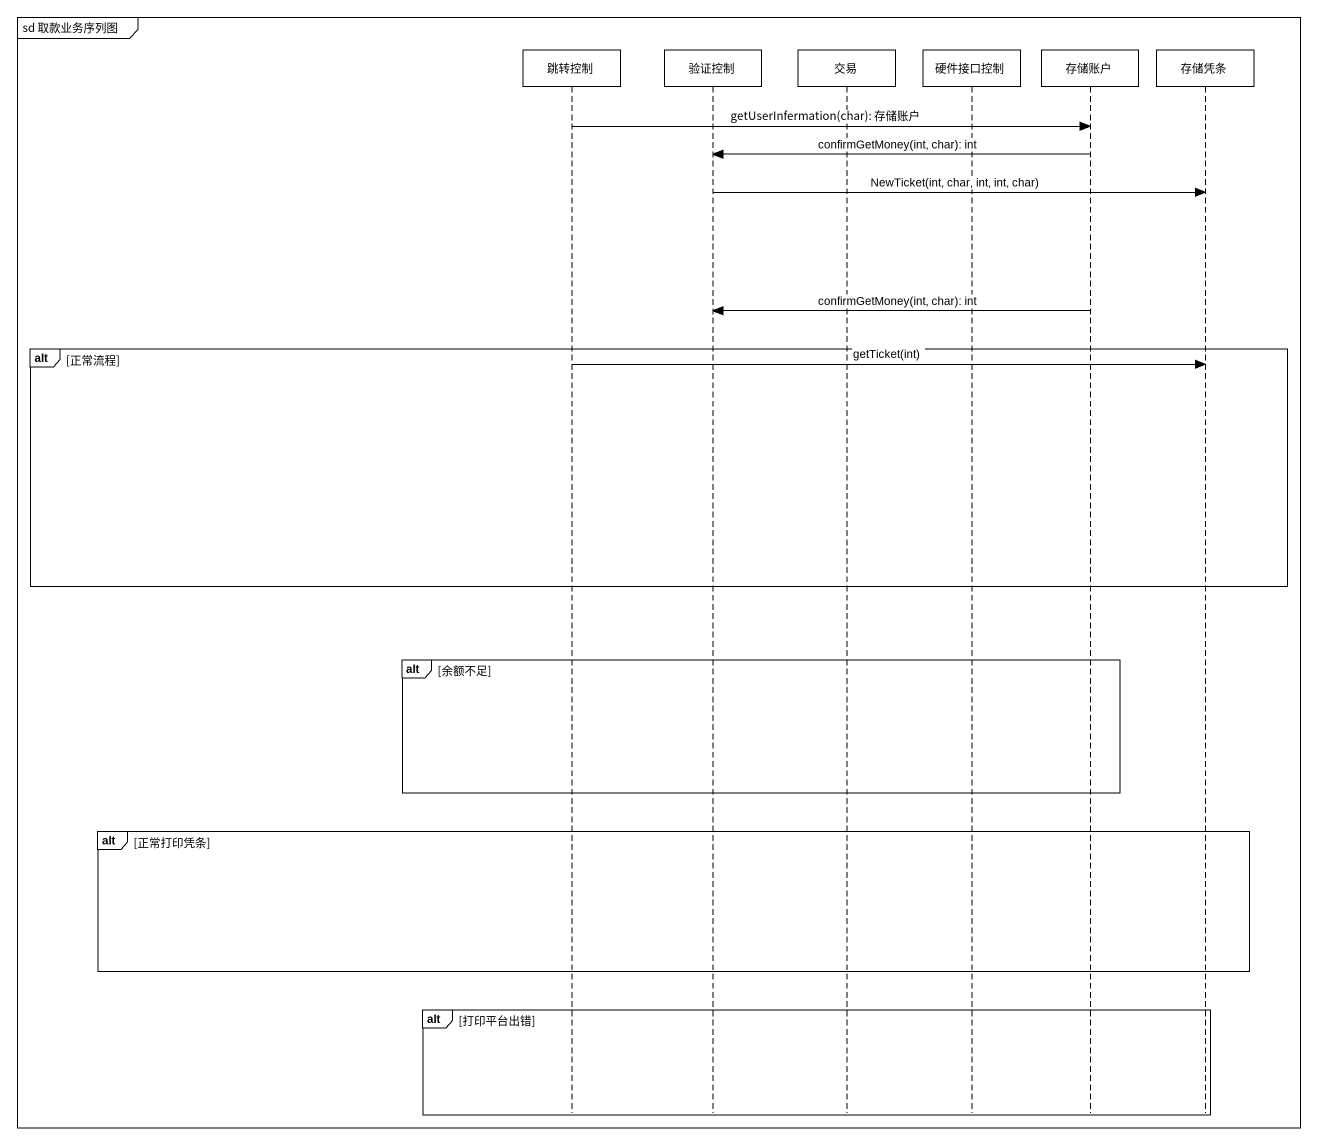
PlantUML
@startuml
mainframe sd 取款业务序列图
hide footbox
participant 跳转控制
participant 验证控制
participant 交易
participant 硬件接口控制
participant 存储账户
participant 存储凭条

跳转控制 -> 存储账户 : getUserInfermation(char): 存储账户
存储账户 -> 验证控制 : confirmGetMoney(int, char): int
验证控制 -> 存储凭条 : NewTicket(int, char, int, int, char)
存储账户 -> 验证控制 : confirmGetMoney(int, char): int
alt 正常流程
  跳转控制 -> 存储凭条 : getTicket(int)
end
alt 余额不足
end
alt 正常打印凭条
end
alt 打印平台出错
end
@enduml
